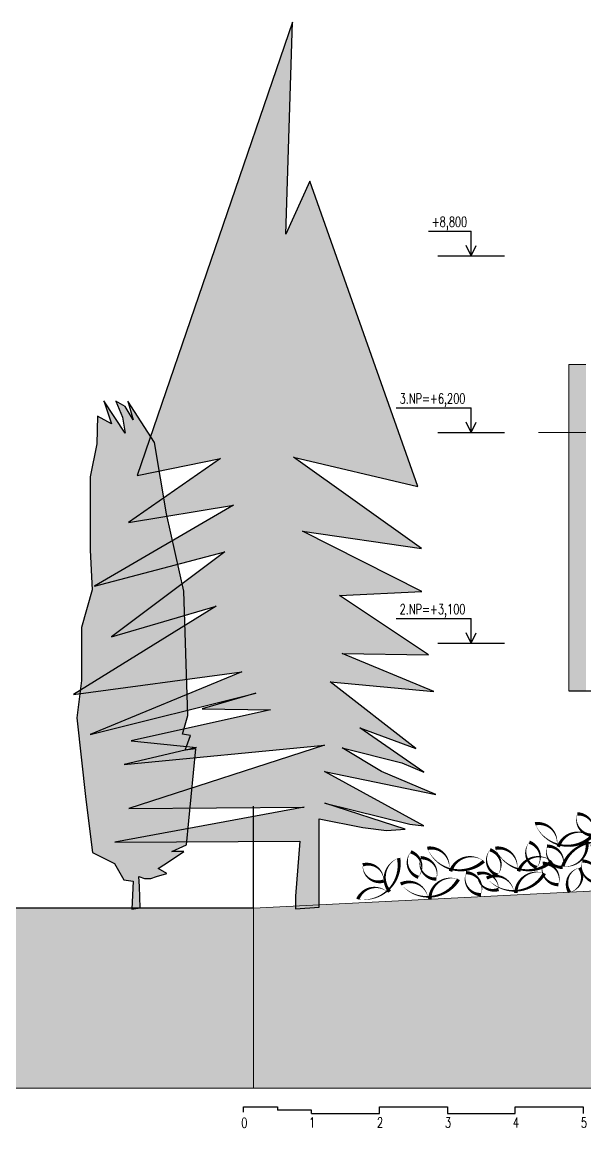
# Model space of a CAD drawing. Header units: metres. Extents: x -442 to 316, y -503 to 125.
# Drawn here: x 274.8 to 283.08, y -299.58 to -283.31 of the extents above; entities that cross this region are included whole.
import ezdxf

# ---------------------------------------------------------------- set-up
doc = ezdxf.new("R2010")
doc.units = ezdxf.units.M
for name, color, linetype in [('FIGURE_SAGOME', 252, 'Continuous'), ('popis', 6, 'Continuous'), ('SRAFA', 251, 'Continuous'), ('SRAFY', 3, 'Continuous'), ('zariz.predmety', 203, 'Continuous'), ('ZDIVO', 1, 'Continuous')]:
    doc.layers.add(name, color=color, linetype=linetype)
doc.layers.add('FLOATING-WINDOWS', color=2, linetype='Continuous', plot=False)
doc.layers.add('FLOATINGWINDOWS', color=2, linetype='Continuous', plot=False)
doc.styles.add('ROMANS', font='romans.shx', dxfattribs={"width": 0.7})

msp = doc.modelspace()

# ---------------------------------------------------------------- hatches: boundary and pattern name
at = {"layer": 'FIGURE_SAGOME', "linetype": 'Continuous'}
for points in [[(279.166801, -296.334387), (279.166801, -295.034387), (279.811881, -295.15982), (280.15746, -295.205882), (280.433923, -295.182851), (279.252432, -294.804744), (280.503039, -295.113759), (280.710386, -295.136789), (279.247732, -294.338552), (280.885222, -294.674334), (280.087471, -294.338552), (279.507407, -293.989659), (280.383755, -294.206298), (280.706295, -294.344482), (279.765373, -293.692107), (280.591102, -293.999021), (279.328815, -293.017657), (280.856767, -293.156515), (279.507407, -292.601085), (280.777393, -292.620922), (279.467719, -291.748104), (280.678175, -291.688594), (278.921911, -290.800475), (280.675605, -291.05547), (278.788386, -289.712041), (280.617808, -290.142346), (279.031095, -285.648584), (278.675793, -286.429672), (278.773401, -283.307283), (276.487148, -289.98177), (277.716996, -289.729012), (276.362109, -290.669245), (277.904553, -290.416486), (275.861958, -291.60671), (277.779514, -291.103961), (276.112034, -292.356681), (277.652228, -291.904142), (275.552882, -293.205293), (278.030111, -292.869512), (275.799439, -293.794127), (278.23341, -293.182137), (277.444317, -293.414144), (278.450024, -293.429611), (276.401055, -293.884701), (277.362414, -293.981621), (276.299591, -294.231611), (279.248002, -293.947509), (276.366461, -294.87839), (278.945921, -294.859356), (276.160524, -295.37835), (278.883402, -295.359337), (278.820883, -296.171807), (278.820883, -296.3593)], [(276.532669, -296.342069), (276.523485, -296.029908), (276.5143, -295.883008), (276.59696, -295.910552), (276.688803, -295.910552), (276.771462, -295.883008), (276.927597, -295.837103), (276.799015, -295.763653), (276.964333, -295.653478), (277.175161, -295.51573), (276.998206, -295.51573), (277.214484, -295.417456), (277.352115, -294.002304), (277.194822, -294.021959), (277.273468, -293.805755), (277.155499, -293.786101), (277.234145, -293.510932), (277.175161, -291.683028), (276.91956, -290.543045), (276.742606, -289.493266), (276.349374, -288.883964), (276.42802, -289.159132), (276.31005, -288.962584), (276.172419, -288.883964), (276.270727, -289.119823), (276.31005, -289.355681), (275.996482, -288.880082), (276.113434, -289.218097), (275.90382, -289.106512), (275.89354, -289.514668), (275.796226, -290.00107), (275.796226, -291.077312), (275.828664, -291.660995), (275.667162, -292.218933), (275.667162, -292.997176), (275.602286, -293.548432), (275.732037, -294.748225), (275.829351, -295.526468), (276.152757, -295.692624), (276.290388, -295.928482), (276.42802, -295.948138), (276.408358, -296.36089)]]:
    msp.add_hatch(color=256, dxfattribs=at).paths.add_polyline_path(points)
at = {"layer": 'SRAFA', "linetype": 'Continuous', "lineweight": 0, "ltscale": 20}
msp.add_hatch(color=256, dxfattribs=at).paths.add_polyline_path([(278.201797, -296.346843), (278.201797, -298.994483), (301.130435, -298.994483), (301.130435, -296.596843), (297.984055, -296.596843), (294.112637, -296.530733), (290.678398, -296.472088), (286.694055, -296.086843), (283.344055, -296.086843)])
at = {"layer": 'SRAFY', "linetype": 'Continuous', "lineweight": 0}
msp.add_hatch(color=252, dxfattribs=at).paths.add_polyline_path([(278.201797, -296.346843), (259.768098, -296.346843), (259.768098, -298.994483), (278.201797, -298.994483)])
at = {"layer": 'ZDIVO', "linetype": 'Continuous', "lineweight": 0}
h = msp.add_hatch(color=254, dxfattribs=at)
h.dxf.hatch_style = 1
h.paths.add_polyline_path([(283.094055, -288.346843), (282.844055, -288.346843), (282.844055, -289.113464, -0.024147547), (283.094055, -289.073396)])
h = msp.add_hatch(color=254, dxfattribs=at)
h.dxf.hatch_style = 1
h.paths.add_polyline_path([(283.094055, -289.073396, 0.024147547), (282.844055, -289.113464), (282.844055, -289.346843), (282.844055, -289.408772, -0.026748367), (283.094055, -289.281739)])
h = msp.add_hatch(color=254, dxfattribs=at)
h.dxf.hatch_style = 1
h.paths.add_polyline_path([(283.094055, -289.118157, 0.024707254), (282.844055, -289.186039), (282.844055, -289.346843), (282.844055, -293.146843), (283.094055, -293.146843)])

# ---------------------------------------------------------------- linework, layer by layer
msp.add_line((282.844055, -293.146843), (284.454055, -293.146843))
at = {"layer": 'FIGURE_SAGOME', "linetype": 'Continuous'}
msp.add_lwpolyline([(276.532669, -296.342069), (276.523485, -296.029908), (276.5143, -295.883008), (276.59696, -295.910552), (276.688803, -295.910552), (276.771462, -295.883008), (276.927597, -295.837103), (276.799015, -295.763653), (276.964333, -295.653478), (277.175161, -295.51573), (276.998206, -295.51573), (277.214484, -295.417456), (277.352115, -294.002304), (277.194822, -294.021959), (277.273468, -293.805755), (277.155499, -293.786101), (277.234145, -293.510932), (277.175161, -291.683028), (276.91956, -290.543045), (276.742606, -289.493266), (276.349374, -288.883964), (276.42802, -289.159132), (276.31005, -288.962584), (276.172419, -288.883964), (276.270727, -289.119823), (276.31005, -289.355681), (275.996482, -288.880082), (276.113434, -289.218097), (275.90382, -289.106512), (275.89354, -289.514668), (275.796226, -290.00107), (275.796226, -291.077312), (275.828664, -291.660995), (275.667162, -292.218933), (275.667162, -292.997176), (275.602286, -293.548432), (275.732037, -294.748225), (275.829351, -295.526468), (276.152757, -295.692624), (276.290388, -295.928482), (276.42802, -295.948138), (276.408358, -296.36089)], close=True, dxfattribs=at)
at = {"layer": 'FLOATING-WINDOWS', "linetype": 'Continuous', "lineweight": 0, "ltscale": 20}
for p, q in [((283.094055, -289.346843), (282.394093, -289.346843)), ((278.201797, -298.994483), (259.768098, -298.994483))]:
    msp.add_line(p, q, dxfattribs=at)
at = {"layer": 'FLOATINGWINDOWS'}
msp.add_lwpolyline([(279.166801, -296.334387), (279.166801, -295.034387), (279.811881, -295.15982), (280.15746, -295.205882), (280.433923, -295.182851), (279.252432, -294.804744), (280.503039, -295.113759), (280.710386, -295.136789), (279.247732, -294.338552), (280.885222, -294.674334), (280.087471, -294.338552), (279.507407, -293.989659), (280.383755, -294.206298), (280.706295, -294.344482), (279.765373, -293.692107), (280.591102, -293.999021), (279.328815, -293.017657), (280.856767, -293.156515), (279.507407, -292.601085), (280.777393, -292.620922), (279.467719, -291.748104), (280.678175, -291.688594), (278.921911, -290.800475), (280.675605, -291.05547), (278.788386, -289.712041), (280.617808, -290.142346), (279.031095, -285.648584), (278.675793, -286.429672), (278.773401, -283.307283), (276.487148, -289.98177), (277.716996, -289.729012), (276.362109, -290.669245), (277.904553, -290.416486), (275.861958, -291.60671), (277.779514, -291.103961), (276.112034, -292.356681), (277.652228, -291.904142), (275.552882, -293.205293), (278.030111, -292.869512), (275.799439, -293.794127), (278.23341, -293.182137), (277.444317, -293.414144), (278.450024, -293.429611), (276.401055, -293.884701), (277.362414, -293.981621), (276.299591, -294.231611), (279.248002, -293.947509), (276.366461, -294.87839), (278.945921, -294.859356), (276.160524, -295.37835), (278.883402, -295.359337), (278.820883, -296.171807), (278.820883, -296.3593)], close=True, dxfattribs=at)
at = {"layer": 'SRAFA', "linetype": 'Continuous'}
for q in [(278.201797, -294.846843), (259.768098, -296.346843)]:
    msp.add_line((278.201797, -296.346843), q, dxfattribs=at)
at = {"layer": 'SRAFA', "linetype": 'Continuous', "lineweight": 0, "ltscale": 20}
for p in [(278.201797, -296.346843), (301.130435, -298.994483)]:
    msp.add_line(p, (278.201797, -298.994483), dxfattribs=at)
at = {"layer": 'SRAFA', "linetype": 'Continuous', "lineweight": 0, "ltscale": 20, "flags": 128}
msp.add_lwpolyline([(278.201797, -296.346843), (278.201797, -298.994483), (301.130435, -298.994483), (301.130435, -296.596843), (297.984055, -296.596843), (294.112637, -296.530733), (290.678398, -296.472088), (286.694055, -296.086843), (283.344055, -296.086843)], close=True, dxfattribs=at)
at = {"layer": 'SRAFY', "linetype": 'Continuous'}
for p, q in [((280.775021, -286.38569), (281.406147, -286.38569)), ((281.406147, -286.746843), (281.406147, -286.38569)), ((280.916324, -286.746843), (281.89597, -286.746843)), ((281.406147, -286.746843), (281.331645, -286.595609)), ((281.406147, -286.746843), (281.480649, -286.595609)), ((280.302869, -288.98569), (281.406147, -288.98569)), ((281.406147, -289.346843), (281.406147, -288.98569)), ((280.916324, -289.346843), (281.89597, -289.346843)), ((281.406147, -289.346843), (281.331645, -289.195609)), ((281.406147, -289.346843), (281.480649, -289.195609)), ((280.302869, -292.08569), (281.406147, -292.08569)), ((281.406147, -292.446843), (281.406147, -292.08569)), ((281.406147, -292.446843), (281.331645, -292.295609)), ((281.406147, -292.446843), (281.480649, -292.295609)), ((280.916324, -292.446843), (281.89597, -292.446843)), ((278.054055, -299.349062), (278.054055, -299.269068)), ((278.054055, -299.269068), (278.554055, -299.269068)), ((278.554055, -299.269068), (278.554055, -299.319068)), ((280.054055, -299.369068), (280.054055, -299.269068)), ((280.054055, -299.269068), (281.054055, -299.269068)), ((281.054055, -299.269068), (281.054055, -299.369068)), ((282.054055, -299.369068), (282.054055, -299.269068)), ((282.054055, -299.269068), (283.054055, -299.269068)), ((283.054055, -299.269068), (283.054055, -299.369068)), ((279.054055, -299.319068), (278.554055, -299.319068)), ((279.054055, -299.369068), (279.054055, -299.319068)), ((279.054055, -299.369068), (280.054055, -299.369068)), ((281.054055, -299.369068), (282.054055, -299.369068))]:
    msp.add_line(p, q, dxfattribs=at)
at = {"layer": 'zariz.predmety', "color": 253, "linetype": 'Continuous', "ltscale": 0.001}
for points in [[(283.196612, -295.273948, 0, 0, 0.520567051), (283.196612, -295.273948, 0, 0.05, 0.520567051), (282.966668, -294.960207, 0, 0.05, 0.520567051), (283.196612, -295.273948, 0.05, 0.05, 0)], [(283.176799, -295.295126, 0, 0, 0.520567051), (283.176799, -295.295126, 0, 0.05, 0.520567051), (282.688436, -295.444957, 0, 0.05, 0.520567051), (282.665335, -295.423277, 0, 0.05, 0.520567051), (282.345963, -295.106183, 0, 0.05, 0.520567051), (283.176799, -295.295126, 0.05, 0.05, 0)], [(282.370362, -295.750204, 0, 0, 0.520567051), (282.370362, -295.750204, 0, 0.05, 0.520567051), (282.259913, -295.377231, 0, 0.05, 0.520567051), (282.370362, -295.750204, 0.05, 0.05, 0)], [(282.752781, -295.731392, 0, 0, 0.520567051), (282.752781, -295.731392, 0, 0.05, 0.520567051), (283.105236, -295.361631, 0, 0.05, 0.520567051), (283.135994, -295.369224, 0, 0.05, 0.520567051), (283.569724, -295.489333, 0, 0.05, 0.520567051), (282.752781, -295.731392, 0.05, 0.05, 0)], [(280.626964, -295.892359, 0, 0, 0.520567051), (280.626964, -295.892359, 0, 0.05, 0.520567051), (280.516514, -295.519387, 0, 0.05, 0.520567051), (280.626964, -295.892359, 0.05, 0.05, 0)], [(281.59083, -295.655748, 0, 0, 0.520567051), (281.59083, -295.655748, 0, 0.05, 0.520567051), (281.102468, -295.805579, 0, 0.05, 0.520567051), (281.079366, -295.783899, 0, 0.05, 0.520567051), (280.759994, -295.466805, 0, 0.05, 0.520567051), (281.59083, -295.655748, 0.05, 0.05, 0)], [(281.792635, -295.861645, 0, 0, 0.520567051), (281.792635, -295.861645, 0, 0.05, 0.520567051), (281.682185, -295.488672, 0, 0.05, 0.520567051), (281.792635, -295.861645, 0.05, 0.05, 0)], [(282.591167, -295.655748, 0, 0, 0.520567051), (282.591167, -295.655748, 0, 0.05, 0.520567051), (282.102804, -295.805579, 0, 0.05, 0.520567051), (282.079703, -295.783899, 0, 0.05, 0.520567051), (281.760331, -295.466805, 0, 0.05, 0.520567051), (282.591167, -295.655748, 0.05, 0.05, 0)], [(282.753052, -295.748779, 0, 0, 0.520567051), (282.753052, -295.748779, 0, 0.05, 0.520567051), (282.523107, -295.435038, 0, 0.05, 0.520567051), (282.753052, -295.748779, 0.05, 0.05, 0)], [(280.337032, -295.610624, 0, 0, 0.520567051), (280.337032, -295.610624, 0, 0.05, 0.520567051), (280.205708, -296.104285, 0, 0.05, 0.520567051), (280.175086, -296.112412, 0, 0.05, 0.520567051), (279.737018, -296.21558, 0, 0.05, 0.520567051), (280.337032, -295.610624, 0.05, 0.05, 0)], [(280.116833, -295.94886, 0, 0, 0.520567051), (280.116833, -295.94886, 0, 0.05, 0.520567051), (279.809118, -295.710912, 0, 0.05, 0.520567051), (280.116833, -295.94886, 0.05, 0.05, 0)], [(280.890992, -295.920017, 0, 0, 0.520567051), (280.890992, -295.920017, 0, 0.05, 0.520567051), (280.661047, -295.606277, 0, 0.05, 0.520567051), (280.890992, -295.920017, 0.05, 0.05, 0)], [(282.689514, -296.001466, 0, 0, 0.520567051), (282.689514, -296.001466, 0, 0.05, 0.520567051), (282.459569, -295.687725, 0, 0.05, 0.520567051), (282.689514, -296.001466, 0.05, 0.05, 0)], [(283.26957, -295.968559, 0, 0, 0.520567051), (283.26957, -295.968559, 0, 0.05, 0.520567051), (283.039626, -295.654818, 0, 0.05, 0.520567051), (283.26957, -295.968559, 0.05, 0.05, 0)], [(281.547972, -296.148471, 0, 0, 0.520567051), (281.547972, -296.148471, 0, 0.05, 0.520567051), (281.330721, -295.825811, 0, 0.05, 0.520567051), (281.547972, -296.148471, 0.05, 0.05, 0)], [(281.808136, -296.072165, 0, 0, 0.520567051), (281.808136, -296.072165, 0, 0.05, 0.520567051), (281.494663, -295.841856, 0, 0.05, 0.520567051), (281.808136, -296.072165, 0.05, 0.05, 0)], [(282.483669, -295.83601, 0, 0, 0.520567051), (282.483669, -295.83601, 0, 0.05, 0.520567051), (282.062748, -296.125445, 0, 0.05, 0.520567051), (282.034206, -296.111693, 0, 0.05, 0.520567051), (281.634418, -295.905013, 0, 0.05, 0.520567051), (282.483669, -295.83601, 0.05, 0.05, 0)], [(283.000612, -295.753381, 0, 0, 0.520567051), (283.000612, -295.753381, 0, 0.05, 0.520567051), (282.852947, -296.113246, 0, 0.05, 0.520567051), (283.000612, -295.753381, 0.05, 0.05, 0)], [(281.217761, -295.924162, 0, 0, 0.520567051), (281.217761, -295.924162, 0, 0.05, 0.520567051), (280.79684, -296.213597, 0, 0.05, 0.520567051), (280.768298, -296.199846, 0, 0.05, 0.520567051), (280.36851, -295.993165, 0, 0.05, 0.520567051), (281.217761, -295.924162, 0.05, 0.05, 0)]]:
    msp.add_lwpolyline(points, format="xyseb", close=True, dxfattribs=at)
at = {"layer": 'ZDIVO', "color": 254, "linetype": 'Continuous', "lineweight": 0}
for p, q in [((283.094055, -288.346843), (282.844055, -288.346843)), ((282.844055, -289.346843), (282.844055, -288.346843)), ((282.844055, -289.496843), (282.844055, -289.346843)), ((282.844055, -289.346843), (282.844055, -289.496843)), ((282.844055, -289.346843), (282.844055, -293.146843)), ((282.844055, -292.596843), (282.844055, -289.496843)), ((282.844055, -293.146843), (282.844055, -289.496843)), ((282.844055, -293.146843), (282.844055, -292.596843))]:
    msp.add_line(p, q, dxfattribs=at)
at = {"layer": 'ZDIVO', "linetype": 'Continuous', "lineweight": 0}
msp.add_line((283.344055, -296.086843), (278.201797, -296.346843), dxfattribs=at)

# ---------------------------------------------------------------- texts
at = {"layer": 'popis', "linetype": 'Continuous', "char_height": 0.15, "width": 2.20915077, "attachment_point": 1, "style": 'ROMANS'}
for s, insert in [('+8,800', (280.824567, -286.172166)), ('3.NP=+6,200', (280.352415, -288.772166)), ('2.NP=+3,100', (280.352415, -291.872166)), ('0', (278.01994, -299.43129)), ('1', (279.01994, -299.427719)), ('2', (280.01994, -299.427719)), ('3', (281.01994, -299.427719)), ('4', (282.01994, -299.427719)), ('5', (283.01994, -299.428055))]:
    msp.add_mtext(s, dxfattribs=dict(at, insert=insert))

doc.saveas('drawing.dxf')
